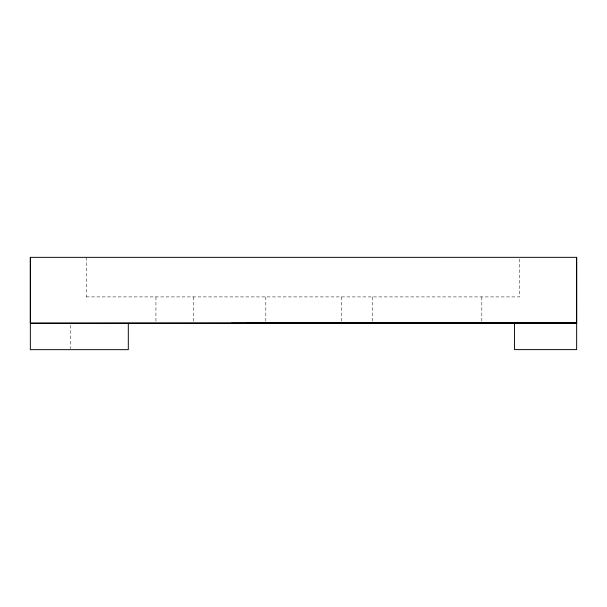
<?xml version="1.0" encoding="UTF-8"?>
<svg xmlns="http://www.w3.org/2000/svg" width="607" height="607" viewBox="0 0 607 607"><rect width="100%" height="100%" fill="white"/><g stroke="black" fill="none" stroke-linecap="round" stroke-linejoin="round"><path stroke-width="0.46" stroke-dasharray="3.04 2.28" d="M86.224 296.899L519.493 296.914L519.493 257.345M481.821 296.899L481.821 323.288M372.561 296.899L372.561 323.288M341.506 296.899L341.506 323.273M265.82 296.899L265.82 321.391M193.603 296.899L193.603 323.288M155.931 296.899L155.931 323.288M86.224 257.345L86.224 296.914M70.753 325.17L70.753 348.714"/><path stroke-width="0.91" d="M576.642 323.205L514.478 323.205L514.486 349.609L576.65 349.609L576.642 257.338L30.35 257.353L30.35 323.288L515.229 323.288M576.642 323.288L576.642 257.353M265.82 323.273L247.026 323.235M253.878 323.265L256.662 323.243L249.894 323.265L253.612 323.235M257.861 323.273L259.72 323.258M315.503 323.007L265.82 323.273L576.642 322.757L481.821 323.288M398.738 322.932L298.098 323.174M576.642 322.757L30.35 323.288L372.561 323.288M231.396 323.243L307.521 323.281M128.305 323.288L128.305 349.662L30.35 349.662L30.35 257.353"/></g></svg>
